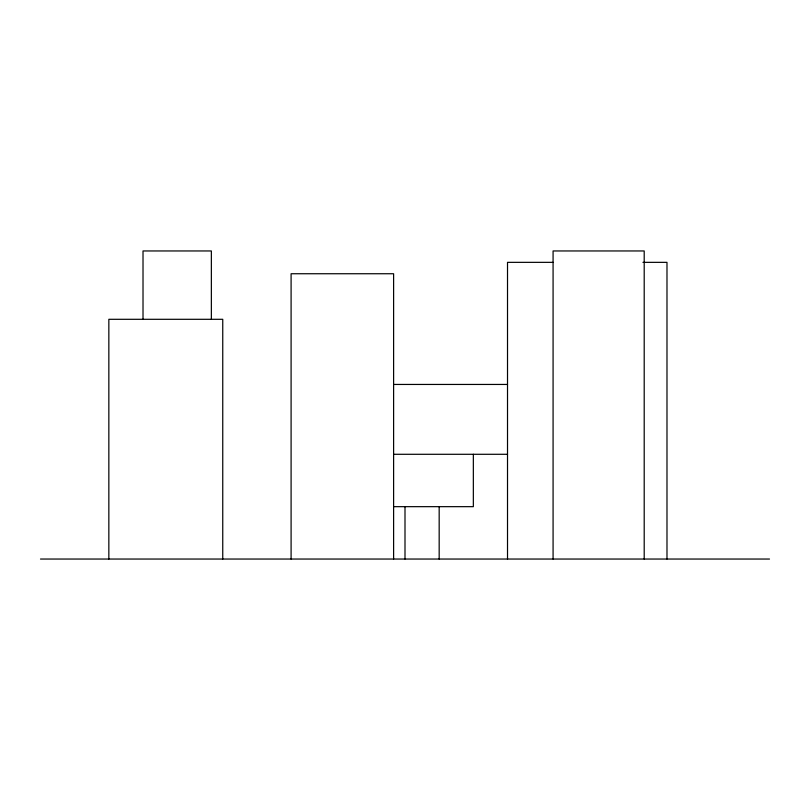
<?xml version="1.0" encoding="UTF-8"?>
<svg xmlns="http://www.w3.org/2000/svg" width="810" height="810" viewBox="0 0 810 810"><rect width="100%" height="100%" fill="white"/><g stroke="black" fill="none" stroke-linecap="round" stroke-linejoin="round"><path stroke-width="1.21" d="M553.078 262.349L507.516 262.349L507.516 559.042M642.938 262.349L666.984 262.349L666.984 559.042M393.609 384.446L507.516 384.446M393.609 454.288L507.516 454.288M393.609 506.665L473.344 506.665L473.344 454.288M40.5 559.042L769.5 559.042M644.203 559.042L644.203 250.958L553.078 250.958L553.078 559.042M439.172 506.665L439.172 559.042M405 506.665L405 559.042M393.609 559.042L393.609 273.74L291.094 273.74L291.094 559.042M222.75 559.042L222.75 319.302L108.844 319.302L108.844 559.042M211.359 319.14L211.359 250.958L143.016 250.958L143.016 319.14"/></g></svg>
